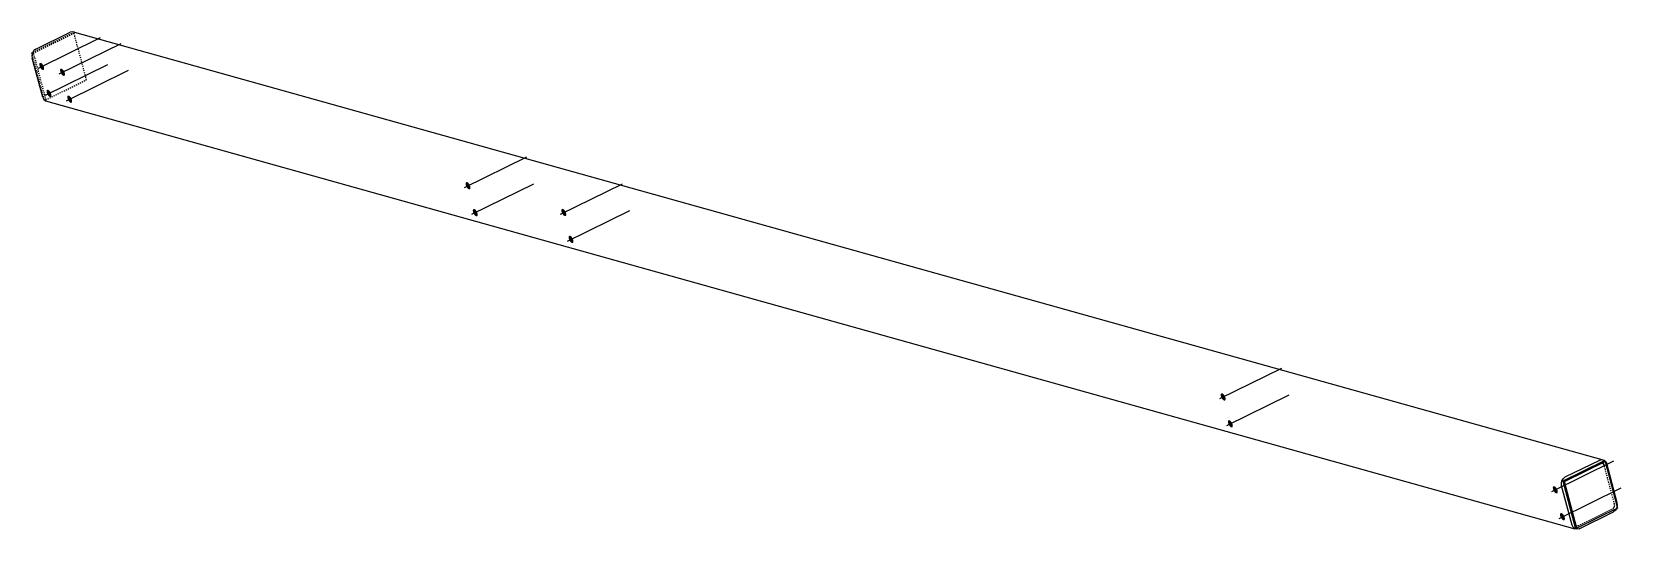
# Model space of a CAD drawing. Header units: millimetres. Extents: x 7 to 26463, y 7 to 887.
# Drawn here: x 23678 to 26463, y 14 to 887 of the extents above; entities that cross this region are included whole.
import ezdxf

# ---------------------------------------------------------------- set-up
doc = ezdxf.new("R2010")
doc.units = ezdxf.units.MM
doc.linetypes.add('DXK_LINE_DOT2', pattern=[3.9198, 1.9599, -1.9599])
doc.layers.add('STÅL', color=7, linetype='Continuous')

msp = doc.modelspace()

# ---------------------------------------------------------------- hatches: boundary and pattern name
at = {"layer": 'STÅL', "linetype": 'Continuous'}
for points in [[(23698.1, 827.8), (23698.7, 826.4), (23699.1, 825.1), (23699.4, 823.8), (23699.4, 822.6), (23699.3, 821.6), (23699, 820.8), (23698.6, 820.2), (23697.9, 819.9), (23697.2, 819.9), (23696.4, 820.2), (23695.5, 820.7), (23694.6, 821.5), (23693.7, 822.4), (23692.9, 823.6), (23692.2, 824.9), (23691.7, 826.2), (23691.2, 827.6), (23691, 828.8), (23690.9, 830), (23691, 831), (23691.3, 831.9), (23691.8, 832.4), (23692.4, 832.7), (23693.2, 832.7), (23694, 832.5), (23694.9, 832), (23695.8, 831.2), (23696.6, 830.2), (23697.4, 829.1)], [(23734.5, 817.6), (23735.1, 816.3), (23735.5, 814.9), (23735.8, 813.6), (23735.8, 812.4), (23735.7, 811.4), (23735.4, 810.6), (23734.9, 810), (23734.3, 809.7), (23733.6, 809.7), (23732.8, 810), (23731.9, 810.5), (23731, 811.3), (23730.1, 812.3), (23729.3, 813.4), (23728.6, 814.7), (23728, 816), (23727.6, 817.4), (23727.4, 818.7), (23727.3, 819.8), (23727.4, 820.9), (23727.7, 821.7), (23728.2, 822.2), (23728.8, 822.5), (23729.5, 822.6), (23730.4, 822.3), (23731.2, 821.8), (23732.1, 821), (23733, 820), (23733.8, 818.9)], [(23710.8, 780.6), (23711.4, 779.2), (23711.8, 777.9), (23712, 776.6), (23712.1, 775.4), (23712, 774.4), (23711.7, 773.6), (23711.2, 773), (23710.6, 772.7), (23709.9, 772.7), (23709, 773), (23708.1, 773.5), (23707.3, 774.3), (23706.4, 775.2), (23705.6, 776.4), (23704.9, 777.7), (23704.3, 779), (23703.9, 780.4), (23703.6, 781.6), (23703.6, 782.8), (23703.7, 783.8), (23704, 784.7), (23704.4, 785.2), (23705.1, 785.5), (23705.8, 785.6), (23706.6, 785.3), (23707.5, 784.8), (23708.4, 784), (23709.3, 783), (23710.1, 781.9)], [(23747.2, 770.4), (23747.7, 769.1), (23748.2, 767.7), (23748.4, 766.4), (23748.5, 765.2), (23748.4, 764.2), (23748.1, 763.4), (23747.6, 762.8), (23747, 762.5), (23746.2, 762.5), (23745.4, 762.8), (23744.5, 763.3), (23743.6, 764.1), (23742.8, 765.1), (23742, 766.2), (23741.3, 767.5), (23740.7, 768.8), (23740.3, 770.2), (23740, 771.5), (23739.9, 772.6), (23740.1, 773.7), (23740.4, 774.5), (23740.8, 775), (23741.4, 775.3), (23742.2, 775.4), (23743, 775.1), (23743.9, 774.6), (23744.8, 773.8), (23745.6, 772.8), (23746.5, 771.7)], [(24445.2, 618.6), (24445.8, 617.2), (24446.2, 615.9), (24446.5, 614.6), (24446.6, 613.4), (24446.4, 612.4), (24446.1, 611.6), (24445.7, 611), (24445, 610.7), (24444.3, 610.7), (24443.5, 611), (24442.6, 611.5), (24441.7, 612.3), (24440.8, 613.3), (24440, 614.4), (24439.3, 615.7), (24438.8, 617), (24438.3, 618.4), (24438.1, 619.7), (24438, 620.8), (24438.1, 621.9), (24438.4, 622.7), (24438.9, 623.2), (24439.5, 623.5), (24440.3, 623.6), (24441.1, 623.3), (24442, 622.8), (24442.9, 622), (24443.7, 621), (24444.5, 619.9)], [(24457.9, 571.4), (24458.5, 570), (24458.9, 568.7), (24459.1, 567.4), (24459.2, 566.2), (24459.1, 565.2), (24458.8, 564.4), (24458.3, 563.8), (24457.7, 563.5), (24457, 563.5), (24456.1, 563.8), (24455.3, 564.3), (24454.4, 565.1), (24453.5, 566.1), (24452.7, 567.2), (24452, 568.5), (24451.4, 569.8), (24451, 571.2), (24450.7, 572.5), (24450.7, 573.6), (24450.8, 574.7), (24451.1, 575.5), (24451.6, 576), (24452.2, 576.3), (24452.9, 576.4), (24453.7, 576.1), (24454.6, 575.6), (24455.5, 574.8), (24456.4, 573.8), (24457.2, 572.7)], [(24613.1, 571.6), (24613.7, 570.2), (24614.1, 568.9), (24614.4, 567.6), (24614.4, 566.4), (24614.3, 565.4), (24614, 564.6), (24613.5, 564), (24612.9, 563.7), (24612.2, 563.7), (24611.4, 564), (24610.5, 564.5), (24609.6, 565.3), (24608.7, 566.2), (24607.9, 567.4), (24607.2, 568.7), (24606.6, 570), (24606.2, 571.4), (24606, 572.6), (24605.9, 573.8), (24606, 574.8), (24606.3, 575.7), (24606.8, 576.2), (24607.4, 576.5), (24608.1, 576.6), (24609, 576.3), (24609.8, 575.8), (24610.7, 575), (24611.6, 574), (24612.4, 572.9)], [(24625.8, 524.4), (24626.3, 523), (24626.8, 521.7), (24627, 520.4), (24627.1, 519.2), (24627, 518.2), (24626.7, 517.4), (24626.2, 516.8), (24625.6, 516.5), (24624.8, 516.5), (24624, 516.8), (24623.1, 517.3), (24622.2, 518.1), (24621.4, 519), (24620.6, 520.2), (24619.9, 521.5), (24619.3, 522.8), (24618.9, 524.2), (24618.6, 525.4), (24618.5, 526.6), (24618.7, 527.6), (24619, 528.5), (24619.4, 529), (24620.1, 529.3), (24620.8, 529.4), (24621.6, 529.1), (24622.5, 528.6), (24623.4, 527.8), (24624.3, 526.8), (24625.1, 525.7)], [(25768.7, 248), (25769.3, 246.7), (25769.7, 245.3), (25770, 244), (25770.1, 242.9), (25769.9, 241.8), (25769.6, 241), (25769.2, 240.5), (25768.6, 240.2), (25767.8, 240.1), (25767, 240.4), (25766.1, 240.9), (25765.2, 241.7), (25764.4, 242.7), (25763.5, 243.8), (25762.8, 245.1), (25762.3, 246.4), (25761.8, 247.8), (25761.6, 249.1), (25761.5, 250.2), (25761.6, 251.3), (25761.9, 252.1), (25762.4, 252.6), (25763, 253), (25763.8, 253), (25764.6, 252.7), (25765.5, 252.2), (25766.4, 251.4), (25767.2, 250.4), (25768, 249.3)], [(25781.4, 200.8), (25782, 199.5), (25782.4, 198.1), (25782.6, 196.8), (25782.7, 195.7), (25782.6, 194.6), (25782.3, 193.8), (25781.8, 193.3), (25781.2, 193), (25780.5, 192.9), (25779.6, 193.2), (25778.8, 193.7), (25777.9, 194.5), (25777, 195.5), (25776.2, 196.6), (25775.5, 197.9), (25774.9, 199.2), (25774.5, 200.6), (25774.2, 201.9), (25774.2, 203.1), (25774.3, 204.1), (25774.6, 204.9), (25775.1, 205.4), (25775.7, 205.8), (25776.4, 205.8), (25777.2, 205.5), (25778.1, 205), (25779, 204.2), (25779.9, 203.2), (25780.7, 202.1)], [(26350.8, 85), (26351.3, 83.7), (26351.8, 82.4), (26352, 81.1), (26352.1, 79.9), (26352, 78.9), (26351.6, 78.1), (26351.2, 77.5), (26350.6, 77.2), (26349.8, 77.2), (26349, 77.4), (26348.1, 77.9), (26347.2, 78.7), (26346.4, 79.7), (26345.6, 80.9), (26344.8, 82.1), (26344.3, 83.5), (26343.8, 84.8), (26343.6, 86.1), (26343.5, 87.3), (26343.7, 88.3), (26344, 89.1), (26344.4, 89.7), (26345, 90), (26345.8, 90), (26346.6, 89.8), (26347.5, 89.2), (26348.4, 88.5), (26349.2, 87.5), (26350, 86.3)], [(26363.4, 37.8), (26364, 36.5), (26364.4, 35.2), (26364.7, 33.9), (26364.7, 32.7), (26364.6, 31.7), (26364.3, 30.9), (26363.8, 30.3), (26363.2, 30), (26362.5, 30), (26361.6, 30.2), (26360.8, 30.7), (26359.9, 31.5), (26359, 32.5), (26358.2, 33.7), (26357.5, 34.9), (26356.9, 36.3), (26356.5, 37.6), (26356.2, 38.9), (26356.2, 40.1), (26356.3, 41.1), (26356.6, 41.9), (26357.1, 42.5), (26357.7, 42.8), (26358.4, 42.8), (26359.2, 42.6), (26360.1, 42), (26361, 41.3), (26361.9, 40.3), (26362.7, 39.1)]]:
    msp.add_hatch(color=96, dxfattribs=at).paths.add_polyline_path(points)

# ---------------------------------------------------------------- linework, layer by layer
at = {"layer": 'STÅL', "color": 7, "linetype": 'DXK_LINE_DOT2'}
for p, q in [((23679.6, 851.1), (23749, 885.3)), ((23751.8, 884.5), (23680.5, 849.4)), ((23749, 885.3), (23751.8, 884.5)), ((23773.7, 802.8), (23751.8, 884.5)), ((23699.6, 768.5), (23678.4, 847.8)), ((23678.9, 849.9), (23680.5, 849.4)), ((23680.5, 849.4), (23702.4, 767.7)), ((23702.4, 767.7), (23773.7, 802.8)), ((23699.6, 768.5), (23702.4, 767.7)), ((26366.9, 100.7), (26427.1, 130.3)), ((26427.1, 130.3), (26429.1, 130.7)), ((26429.1, 130.7), (26430, 130.5)), ((26430, 130.5), (26430.9, 130.3)), ((26432.4, 129.1), (26430.9, 130.3)), ((26433.4, 127.2), (26432.4, 129.1)), ((26451.8, 58.2), (26433.4, 127.2)), ((26364, 97.4), (26363.4, 95.2)), ((26363.4, 95.2), (26363.6, 92.9)), ((26382.1, 23.9), (26363.6, 92.9)), ((26364, 97.4), (26364.1, 97.6)), ((26364.1, 97.6), (26365.2, 99.4)), ((26365.2, 99.4), (26366.9, 100.7)), ((26451.5, 53.6), (26452, 55.9)), ((26452, 55.9), (26451.8, 58.2)), ((26388.3, 20.8), (26448.5, 50.4)), ((26448.5, 50.4), (26450.2, 51.7)), ((26450.2, 51.7), (26451.5, 53.6)), ((26455.9, 51.4), (26455.3, 50.5)), ((26455.9, 51.4), (26456.5, 53.9)), ((26382.1, 23.9), (26383, 22)), ((26383, 22), (26384.5, 20.7)), ((26384.5, 20.7), (26384.7, 20.7)), ((26384.7, 20.7), (26386.4, 20.3)), ((26386.4, 20.3), (26388.3, 20.8))]:
    msp.add_line(p, q, dxfattribs=at)
at = {"layer": 'STÅL', "color": 2, "linetype": 'Continuous'}
for p, q in [((23684.8, 856.7), (23745.1, 886.3)), ((23748.9, 887.2), (23745.1, 886.3)), ((23752.6, 886.4), (23748.9, 887.2)), ((23752.6, 886.4), (26433.3, 135.8)), ((23677.7, 850.2), (23679.6, 851.1)), ((23677.7, 850.2), (23678.9, 849.9)), ((23678.4, 847.8), (23677.7, 850.2)), ((23679, 850.2), (23677.9, 845.7)), ((23677.9, 845.7), (23678.3, 841.1)), ((23696.8, 772.2), (23678.3, 841.1)), ((23681.4, 854.1), (23679, 850.2)), ((23684.8, 856.7), (23681.4, 854.1)), ((23696.8, 772.2), (23698.6, 768.3)), ((23698.6, 768.3), (23701.6, 765.8)), ((23701.6, 765.8), (26382.2, 15.2)), ((26432.4, 133.9), (26361.1, 98.9)), ((26363.9, 98.1), (26435.2, 133.1)), ((26365.5, 106.1), (26425.7, 135.7)), ((26425.7, 135.7), (26429.5, 136.7)), ((26429.5, 136.7), (26433.3, 135.8)), ((26432.4, 133.9), (26435.2, 133.1)), ((26433.3, 135.8), (26436.3, 133.3)), ((26435.2, 133.1), (26457.1, 51.4)), ((26436.3, 133.3), (26438.1, 129.5)), ((26456.6, 60.5), (26438.1, 129.5)), ((26358.5, 95.1), (26359.6, 99.6)), ((26358.9, 90.6), (26358.5, 95.1)), ((26377.4, 21.6), (26358.9, 90.6)), ((26359.6, 99.6), (26362.1, 103.5)), ((26361.1, 98.9), (26383, 17.2)), ((26361.1, 98.9), (26363.9, 98.1)), ((26362.1, 103.5), (26365.5, 106.1)), ((26385.8, 16.4), (26363.9, 98.1)), ((26456.5, 53.9), (26457, 56)), ((26457, 56), (26456.6, 60.5)), ((26457.1, 51.4), (26385.8, 16.4)), ((26389.8, 15.4), (26450, 44.9)), ((26453.4, 47.6), (26450, 44.9)), ((26455.3, 50.5), (26453.4, 47.6)), ((26379.2, 17.8), (26377.4, 21.6)), ((26382.2, 15.2), (26379.2, 17.8)), ((26385.9, 14.4), (26382.2, 15.2)), ((26383, 17.2), (26385.8, 16.4)), ((26389.8, 15.4), (26385.9, 14.4))]:
    msp.add_line(p, q, dxfattribs=at)
at = {"layer": 'STÅL', "color": 96, "linetype": 'Continuous'}
for p, q in [((23689.2, 823.4), (23798.2, 876.9)), ((23725.6, 813.2), (23834.6, 866.8)), ((23701.9, 776.2), (23810.8, 829.7)), ((23738.3, 766), (23847.2, 819.6)), ((24436.3, 614.2), (24545.3, 667.7)), ((24449, 567), (24557.9, 620.5)), ((24604.2, 567.2), (24713.2, 620.7)), ((24616.9, 520), (24725.8, 573.5)), ((25759.8, 243.6), (25868.8, 297.2)), ((25772.5, 196.4), (25881.4, 250)), ((26341.9, 80.7), (26450.8, 134.2)), ((26354.5, 33.5), (26463.4, 87))]:
    msp.add_line(p, q, dxfattribs=at)

doc.saveas('drawing.dxf')
